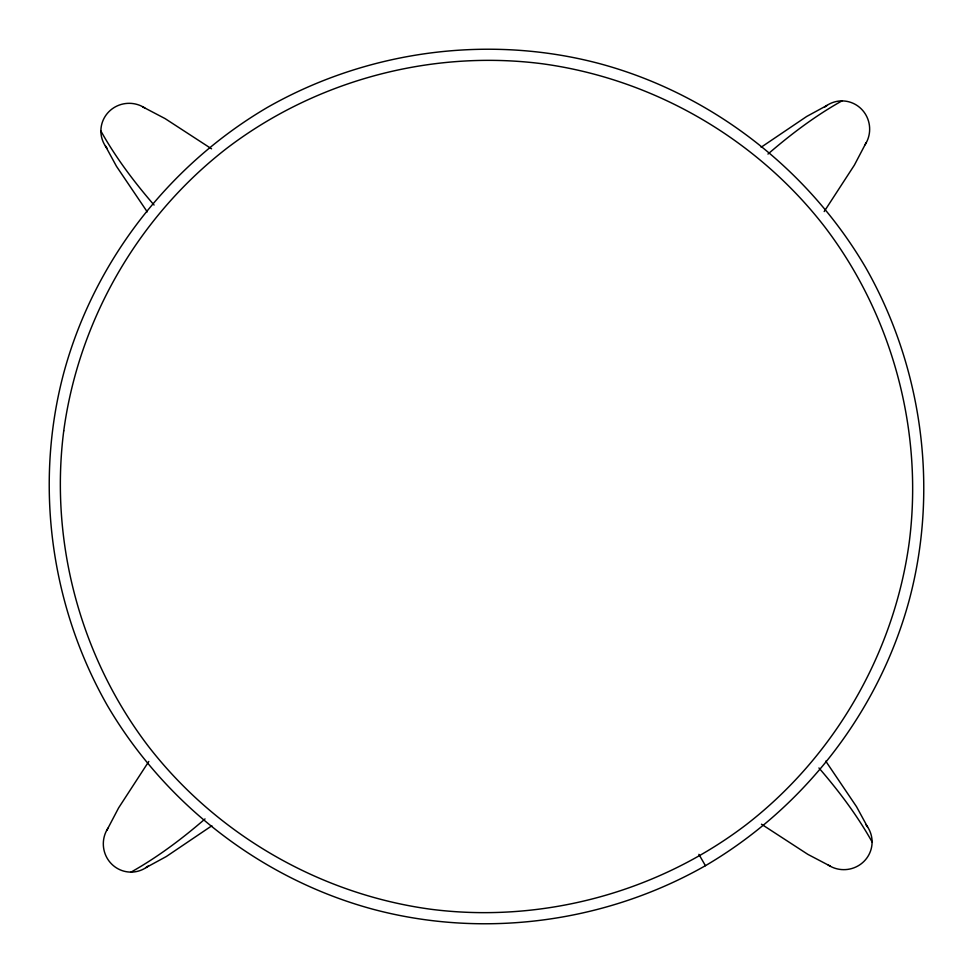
<?xml version="1.0" encoding="UTF-8"?>
<svg xmlns="http://www.w3.org/2000/svg" width="973" height="973" viewBox="0 0 973 973"><rect width="100%" height="100%" fill="white"/><g stroke="black" fill="none" stroke-linecap="round" stroke-linejoin="round"><path stroke-width="1.46" d="M106.811 830.407L118.621 807.882L148.808 761.445M866.189 142.593L854.379 165.118L824.192 211.555M767.965 154.062C790.988 134.177 815.386 115.751 841.973 100.888M205.035 818.938C182.024 838.835 157.59 857.213 131.027 872.112M761.141 147.239L806.69 116.468L827.014 105.412M211.859 825.761L166.31 856.532L145.974 867.588M705.425 865.69C804.513 807.651 879.373 710.777 909.305 599.794C938.884 488.701 922.489 367.38 865.69 267.575C807.651 168.487 710.777 93.627 599.794 63.695C488.701 34.116 367.38 50.511 267.575 107.31C168.487 165.349 93.627 262.224 63.695 373.206C34.116 484.299 50.511 605.62 107.31 705.425C165.349 804.513 262.224 879.373 373.206 909.305C484.299 938.884 605.62 922.489 705.425 865.69L698.882 854.355M142.593 106.811L165.118 118.621L211.555 148.808M830.407 866.189L807.882 854.379L761.445 824.192M818.938 767.965C838.823 790.988 857.249 815.386 872.112 841.973M154.062 205.035C134.177 182.012 115.751 157.614 100.888 131.027M825.761 761.141L856.532 806.69L867.588 827.014M147.239 211.859L116.468 166.31L105.412 145.974M865.678 824.374A28.266 27.706 0 0 1 828.157 865.009M824.374 107.322A28.266 27.706 90 0 1 865.009 144.843M107.322 148.626A28.253 27.706 0 0 1 144.843 107.991M148.626 865.678A28.253 27.706 -90 0 1 107.991 828.157M63.744 430.857C49.526 541.803 80.418 657.103 148.2 746.072C216.687 834.639 319.91 894.236 430.857 909.256C541.803 923.474 657.091 892.582 746.072 824.8C834.639 756.313 894.236 653.09 909.256 542.143C923.474 431.197 892.582 315.909 824.8 226.928C756.313 138.361 653.09 78.764 542.143 63.744C431.197 49.526 315.909 80.418 226.928 148.2C138.361 216.687 78.764 319.91 63.744 430.857"/></g></svg>
